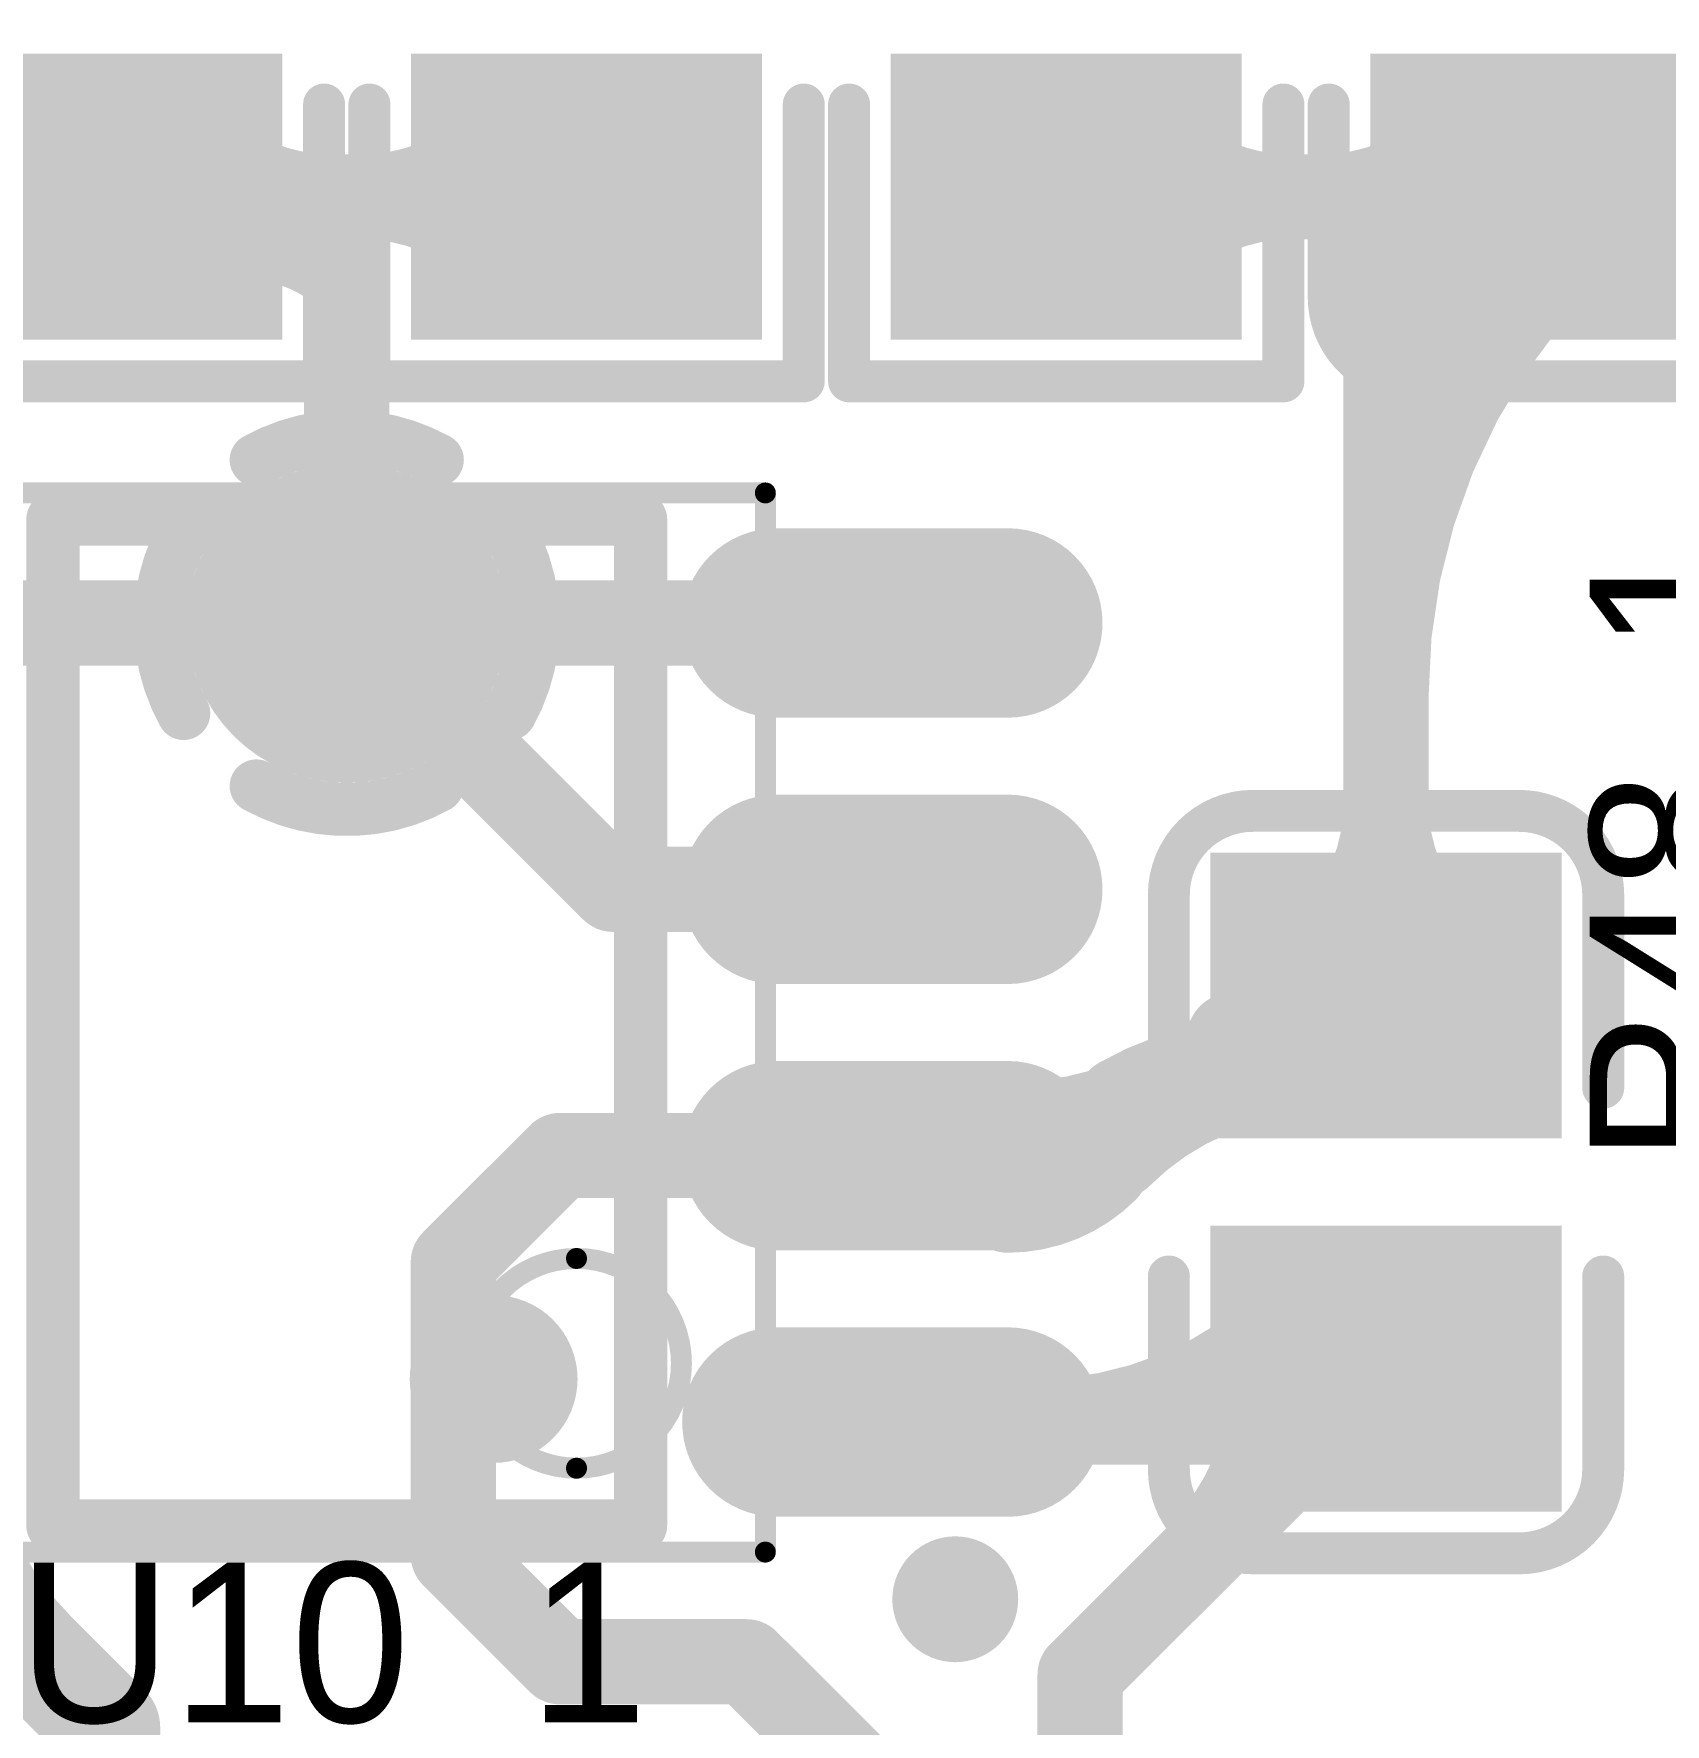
# Model space of a CAD drawing. Header units: millimetres. Extents: x 3.32 to 12.49, y 5.66 to 10.73.
# Drawn here: x 5.9251 to 6.2312, y 8.3883 to 8.7056 of the extents above; entities that cross this region are included whole.
import ezdxf

# ---------------------------------------------------------------- set-up
doc = ezdxf.new("R2010")
doc.units = ezdxf.units.MM
doc.header["$MEASUREMENT"] = 0
for name, color, linetype in [('BottomLayer', 5, 'Continuous'), ('InternalPlane1', 76, 'Continuous'), ('InternalPlane2', 16, 'Continuous'), ('Mechanical13', 56, 'Continuous'), ('MultiLayer', 9, 'Continuous'), ('TopLayer', 1, 'Continuous'), ('TopOverlay', 2, 'Continuous'), ('TopPaste', 8, 'Continuous'), ('TopSolder', 216, 'Continuous'), ('ViaHoleLayer', 16, 'Continuous')]:
    doc.layers.add(name, color=color, linetype=linetype)

# ---------------------------------------------------------------- blocks, each defined once
blk = doc.blocks.new('0805_C_263')
at = {"layer": 'TopLayer'}
for points in [[(-0.05787, -0.02894), (-0.0122, -0.02894), (-0.05787, 0.02894), (-0.0122, 0.02894)], [(0.0122, -0.02894), (0.05787, -0.02894), (0.0122, 0.02894), (0.05787, 0.02894)]]:
    blk.add_solid(points, dxfattribs=at)
at = {"layer": 'TopOverlay', "const_width": 0.00787}
for points in [[(-0.06969, 0.025, -0.414214), (-0.05394, 0.04075)], [(0.05394, 0.04075, -0.414213), (0.06969, 0.025)], [(-0.05394, -0.04075, -0.414213), (-0.06969, -0.025)], [(0.06968, -0.025, -0.414214), (0.05394, -0.04075)]]:
    blk.add_lwpolyline(points, format="xyb", dxfattribs=at)
for points in [[(-0.01772, 0.04075), (-0.05394, 0.04075)], [(0.05394, 0.04075), (0.01772, 0.04075)], [(-0.06969, -0.025), (-0.06969, 0.025)], [(0.06968, -0.025), (0.06968, 0.025)], [(-0.01772, -0.04075), (-0.05394, -0.04075)], [(0.05394, -0.04075), (0.01772, -0.04075)]]:
    blk.add_lwpolyline(points, dxfattribs=at)
at = {"layer": 'TopOverlay', "const_width": 0.00394}
for points in [[(-0.05591, 0.04075, 1), (-0.05197, 0.04075, 1)], [(-0.05591, 0.04075, 1), (-0.05197, 0.04075, 1)], [(-0.01969, 0.04075, 1), (-0.01575, 0.04075, 1)], [(0.01575, 0.04075, 1), (0.01969, 0.04075, 1)], [(0.05197, 0.04075, 1), (0.05591, 0.04075, 1)], [(0.05197, 0.04075, 1), (0.05591, 0.04075, 1)], [(-0.07165, 0.025, 1), (-0.06772, 0.025, 1)], [(-0.07165, 0.025, 1), (-0.06772, 0.025, 1)], [(0.06772, 0.025, 1), (0.07165, 0.025, 1)], [(0.06772, 0.025, 1), (0.07165, 0.025, 1)], [(-0.07165, -0.025, 1), (-0.06772, -0.025, 1)], [(-0.07165, -0.025, 1), (-0.06772, -0.025, 1)], [(0.06772, -0.025, 1), (0.07165, -0.025, 1)], [(0.06772, -0.025, 1), (0.07165, -0.025, 1)], [(-0.05591, -0.04075, 1), (-0.05197, -0.04075, 1)], [(-0.05591, -0.04075, 1), (-0.05197, -0.04075, 1)], [(-0.01969, -0.04075, 1), (-0.01575, -0.04075, 1)], [(0.01575, -0.04075, 1), (0.01969, -0.04075, 1)], [(0.05197, -0.04075, 1), (0.05591, -0.04075, 1)], [(0.05197, -0.04075, 1), (0.05591, -0.04075, 1)]]:
    blk.add_lwpolyline(points, format="xyb", close=True, dxfattribs=at)
at = {"layer": 'TopPaste'}
for points in [[(-0.05787, -0.02894), (-0.0122, -0.02894), (-0.05787, 0.02894), (-0.0122, 0.02894)], [(0.0122, -0.02894), (0.05787, -0.02894), (0.0122, 0.02894), (0.05787, 0.02894)]]:
    blk.add_solid(points, dxfattribs=at)
at = {"layer": 'TopSolder'}
for points in [[(-0.06187, -0.03294), (-0.0082, -0.03294), (-0.06187, 0.03294), (-0.0082, 0.03294)], [(0.0082, -0.03294), (0.06187, -0.03294), (0.0082, 0.03294), (0.06187, 0.03294)]]:
    blk.add_solid(points, dxfattribs=at)
blk = doc.blocks.new('0805_C_264')
at = {"layer": 'TopLayer'}
for points in [[(-0.05787, -0.02894), (-0.0122, -0.02894), (-0.05787, 0.02894), (-0.0122, 0.02894)], [(0.0122, -0.02894), (0.05787, -0.02894), (0.0122, 0.02894), (0.05787, 0.02894)]]:
    blk.add_solid(points, dxfattribs=at)
at = {"layer": 'TopOverlay', "const_width": 0.00787}
for points in [[(-0.06969, 0.025, -0.414214), (-0.05394, 0.04075)], [(0.05394, 0.04075, -0.414213), (0.06969, 0.025)], [(-0.05394, -0.04075, -0.414213), (-0.06969, -0.025)], [(0.06968, -0.025, -0.414214), (0.05394, -0.04075)]]:
    blk.add_lwpolyline(points, format="xyb", dxfattribs=at)
for points in [[(-0.01772, 0.04075), (-0.05394, 0.04075)], [(0.05394, 0.04075), (0.01772, 0.04075)], [(-0.06969, -0.025), (-0.06969, 0.025)], [(0.06968, -0.025), (0.06968, 0.025)], [(-0.01772, -0.04075), (-0.05394, -0.04075)], [(0.05394, -0.04075), (0.01772, -0.04075)]]:
    blk.add_lwpolyline(points, dxfattribs=at)
at = {"layer": 'TopOverlay', "const_width": 0.00394}
for points in [[(-0.05591, 0.04075, 1), (-0.05197, 0.04075, 1)], [(-0.05591, 0.04075, 1), (-0.05197, 0.04075, 1)], [(-0.01969, 0.04075, 1), (-0.01575, 0.04075, 1)], [(0.01575, 0.04075, 1), (0.01969, 0.04075, 1)], [(0.05197, 0.04075, 1), (0.05591, 0.04075, 1)], [(0.05197, 0.04075, 1), (0.05591, 0.04075, 1)], [(-0.07165, 0.025, 1), (-0.06772, 0.025, 1)], [(-0.07165, 0.025, 1), (-0.06772, 0.025, 1)], [(0.06772, 0.025, 1), (0.07165, 0.025, 1)], [(0.06772, 0.025, 1), (0.07165, 0.025, 1)], [(-0.07165, -0.025, 1), (-0.06772, -0.025, 1)], [(-0.07165, -0.025, 1), (-0.06772, -0.025, 1)], [(0.06772, -0.025, 1), (0.07165, -0.025, 1)], [(0.06772, -0.025, 1), (0.07165, -0.025, 1)], [(-0.05591, -0.04075, 1), (-0.05197, -0.04075, 1)], [(-0.05591, -0.04075, 1), (-0.05197, -0.04075, 1)], [(-0.01969, -0.04075, 1), (-0.01575, -0.04075, 1)], [(0.01575, -0.04075, 1), (0.01969, -0.04075, 1)], [(0.05197, -0.04075, 1), (0.05591, -0.04075, 1)], [(0.05197, -0.04075, 1), (0.05591, -0.04075, 1)]]:
    blk.add_lwpolyline(points, format="xyb", close=True, dxfattribs=at)
at = {"layer": 'TopPaste'}
for points in [[(-0.05787, -0.02894), (-0.0122, -0.02894), (-0.05787, 0.02894), (-0.0122, 0.02894)], [(0.0122, -0.02894), (0.05787, -0.02894), (0.0122, 0.02894), (0.05787, 0.02894)]]:
    blk.add_solid(points, dxfattribs=at)
at = {"layer": 'TopSolder'}
for points in [[(-0.06187, -0.03294), (-0.0082, -0.03294), (-0.06187, 0.03294), (-0.0082, 0.03294)], [(0.0082, -0.03294), (0.06187, -0.03294), (0.0082, 0.03294), (0.06187, 0.03294)]]:
    blk.add_solid(points, dxfattribs=at)
blk = doc.blocks.new('0805_R_315')
at = {"layer": 'TopLayer'}
for points in [[(-0.05787, -0.02894), (-0.0122, -0.02894), (-0.05787, 0.02894), (-0.0122, 0.02894)], [(0.0122, -0.02894), (0.05787, -0.02894), (0.0122, 0.02894), (0.05787, 0.02894)]]:
    blk.add_solid(points, dxfattribs=at)
at = {"layer": 'TopOverlay', "const_width": 0.00787}
for points in [[(-0.06968, 0.04075), (-0.06968, -0.04075)], [(-0.06968, 0.04075), (-0.01772, 0.04075)], [(0.01772, 0.04075), (0.06968, 0.04075)], [(0.06968, 0.04075), (0.06968, -0.04075)], [(-0.06968, -0.04075), (-0.01772, -0.04075)], [(0.01772, -0.04075), (0.06968, -0.04075)]]:
    blk.add_lwpolyline(points, dxfattribs=at)
at = {"layer": 'TopOverlay', "const_width": 0.00394}
for points in [[(-0.07165, 0.04075, 1), (-0.06772, 0.04075, 1)], [(-0.07165, 0.04075, 1), (-0.06772, 0.04075, 1)], [(-0.01969, 0.04075, 1), (-0.01575, 0.04075, 1)], [(0.01575, 0.04075, 1), (0.01969, 0.04075, 1)], [(0.06772, 0.04075, 1), (0.07165, 0.04075, 1)], [(0.06772, 0.04075, 1), (0.07165, 0.04075, 1)], [(-0.07165, -0.04075, 1), (-0.06772, -0.04075, 1)], [(-0.07165, -0.04075, 1), (-0.06772, -0.04075, 1)], [(-0.01969, -0.04075, 1), (-0.01575, -0.04075, 1)], [(0.01575, -0.04075, 1), (0.01969, -0.04075, 1)], [(0.06772, -0.04075, 1), (0.07165, -0.04075, 1)], [(0.06772, -0.04075, 1), (0.07165, -0.04075, 1)]]:
    blk.add_lwpolyline(points, format="xyb", close=True, dxfattribs=at)
at = {"layer": 'TopPaste'}
for points in [[(-0.05787, -0.02894), (-0.0122, -0.02894), (-0.05787, 0.02894), (-0.0122, 0.02894)], [(0.0122, -0.02894), (0.05787, -0.02894), (0.0122, 0.02894), (0.05787, 0.02894)]]:
    blk.add_solid(points, dxfattribs=at)
at = {"layer": 'TopSolder'}
for points in [[(-0.06187, -0.03294), (-0.0082, -0.03294), (-0.06187, 0.03294), (-0.0082, 0.03294)], [(0.0082, -0.03294), (0.06187, -0.03294), (0.0082, 0.03294), (0.06187, 0.03294)]]:
    blk.add_solid(points, dxfattribs=at)
blk = doc.blocks.new('0805_R_318')
at = {"layer": 'TopLayer'}
for points in [[(-0.05787, -0.02894), (-0.0122, -0.02894), (-0.05787, 0.02894), (-0.0122, 0.02894)], [(0.0122, -0.02894), (0.05787, -0.02894), (0.0122, 0.02894), (0.05787, 0.02894)]]:
    blk.add_solid(points, dxfattribs=at)
at = {"layer": 'TopOverlay', "const_width": 0.00787}
for points in [[(-0.06968, 0.04075), (-0.06968, -0.04075)], [(-0.06968, 0.04075), (-0.01772, 0.04075)], [(0.01772, 0.04075), (0.06968, 0.04075)], [(0.06968, 0.04075), (0.06968, -0.04075)], [(-0.06968, -0.04075), (-0.01772, -0.04075)], [(0.01772, -0.04075), (0.06968, -0.04075)]]:
    blk.add_lwpolyline(points, dxfattribs=at)
at = {"layer": 'TopOverlay', "const_width": 0.00394}
for points in [[(-0.07165, 0.04075, 1), (-0.06772, 0.04075, 1)], [(-0.07165, 0.04075, 1), (-0.06772, 0.04075, 1)], [(-0.01969, 0.04075, 1), (-0.01575, 0.04075, 1)], [(0.01575, 0.04075, 1), (0.01969, 0.04075, 1)], [(0.06772, 0.04075, 1), (0.07165, 0.04075, 1)], [(0.06772, 0.04075, 1), (0.07165, 0.04075, 1)], [(-0.07165, -0.04075, 1), (-0.06772, -0.04075, 1)], [(-0.07165, -0.04075, 1), (-0.06772, -0.04075, 1)], [(-0.01969, -0.04075, 1), (-0.01575, -0.04075, 1)], [(0.01575, -0.04075, 1), (0.01969, -0.04075, 1)], [(0.06772, -0.04075, 1), (0.07165, -0.04075, 1)], [(0.06772, -0.04075, 1), (0.07165, -0.04075, 1)]]:
    blk.add_lwpolyline(points, format="xyb", close=True, dxfattribs=at)
at = {"layer": 'TopPaste'}
for points in [[(-0.05787, -0.02894), (-0.0122, -0.02894), (-0.05787, 0.02894), (-0.0122, 0.02894)], [(0.0122, -0.02894), (0.05787, -0.02894), (0.0122, 0.02894), (0.05787, 0.02894)]]:
    blk.add_solid(points, dxfattribs=at)
at = {"layer": 'TopSolder'}
for points in [[(-0.06187, -0.03294), (-0.0082, -0.03294), (-0.06187, 0.03294), (-0.0082, 0.03294)], [(0.0082, -0.03294), (0.06187, -0.03294), (0.0082, 0.03294), (0.06187, 0.03294)]]:
    blk.add_solid(points, dxfattribs=at)
blk = doc.blocks.new('0805_R_320')
at = {"layer": 'TopLayer'}
for points in [[(-0.05787, -0.02894), (-0.0122, -0.02894), (-0.05787, 0.02894), (-0.0122, 0.02894)], [(0.0122, -0.02894), (0.05787, -0.02894), (0.0122, 0.02894), (0.05787, 0.02894)]]:
    blk.add_solid(points, dxfattribs=at)
at = {"layer": 'TopOverlay', "const_width": 0.00787}
for points in [[(-0.06968, 0.04075), (-0.06968, -0.04075)], [(-0.06968, 0.04075), (-0.01772, 0.04075)], [(0.01772, 0.04075), (0.06968, 0.04075)], [(0.06968, 0.04075), (0.06968, -0.04075)], [(-0.06968, -0.04075), (-0.01772, -0.04075)], [(0.01772, -0.04075), (0.06968, -0.04075)]]:
    blk.add_lwpolyline(points, dxfattribs=at)
at = {"layer": 'TopOverlay', "const_width": 0.00394}
for points in [[(-0.07165, 0.04075, 1), (-0.06772, 0.04075, 1)], [(-0.07165, 0.04075, 1), (-0.06772, 0.04075, 1)], [(-0.01969, 0.04075, 1), (-0.01575, 0.04075, 1)], [(0.01575, 0.04075, 1), (0.01969, 0.04075, 1)], [(0.06772, 0.04075, 1), (0.07165, 0.04075, 1)], [(0.06772, 0.04075, 1), (0.07165, 0.04075, 1)], [(-0.07165, -0.04075, 1), (-0.06772, -0.04075, 1)], [(-0.07165, -0.04075, 1), (-0.06772, -0.04075, 1)], [(-0.01969, -0.04075, 1), (-0.01575, -0.04075, 1)], [(0.01575, -0.04075, 1), (0.01969, -0.04075, 1)], [(0.06772, -0.04075, 1), (0.07165, -0.04075, 1)], [(0.06772, -0.04075, 1), (0.07165, -0.04075, 1)]]:
    blk.add_lwpolyline(points, format="xyb", close=True, dxfattribs=at)
at = {"layer": 'TopPaste'}
for points in [[(-0.05787, -0.02894), (-0.0122, -0.02894), (-0.05787, 0.02894), (-0.0122, 0.02894)], [(0.0122, -0.02894), (0.05787, -0.02894), (0.0122, 0.02894), (0.05787, 0.02894)]]:
    blk.add_solid(points, dxfattribs=at)
at = {"layer": 'TopSolder'}
for points in [[(-0.06187, -0.03294), (-0.0082, -0.03294), (-0.06187, 0.03294), (-0.0082, 0.03294)], [(0.0082, -0.03294), (0.06187, -0.03294), (0.0082, 0.03294), (0.06187, 0.03294)]]:
    blk.add_solid(points, dxfattribs=at)
blk = doc.blocks.new('SOIC_8_150____352')
at = {"layer": 'Mechanical13', "const_width": 0.00394}
for points in [[(-0.09941, 0.07854), (-0.09941, -0.07854)], [(-0.09941, 0.07854), (0.09941, 0.07854)], [(0.09941, 0.07854), (0.09941, -0.07854)], [(-0.09941, -0.07854), (0.09941, -0.07854)]]:
    blk.add_lwpolyline(points, dxfattribs=at)
at = {"layer": 'Mechanical13'}
for points, const_width in [([(-0.10039, 0.07854, 1), (-0.09843, 0.07854, 1)], 0.00197), ([(-0.10039, 0.07854, 1), (-0.09843, 0.07854, 1)], 0.00197), ([(0.09843, 0.07854, 1), (0.10039, 0.07854, 1)], 0.00197), ([(0.09843, 0.07854, 1), (0.10039, 0.07854, 1)], 0.00197), ([(-0.04429, -0.04311, 1), (-0.08366, -0.04311, 1)], 0.00394), ([(-0.08465, -0.04311, 1), (-0.08268, -0.04311, 1)], 0.00197), ([(-0.04528, -0.04311, 1), (-0.04331, -0.04311, 1)], 0.00197), ([(-0.10039, -0.07854, 1), (-0.09843, -0.07854, 1)], 0.00197), ([(-0.10039, -0.07854, 1), (-0.09843, -0.07854, 1)], 0.00197), ([(0.09843, -0.07854, 1), (0.10039, -0.07854, 1)], 0.00197), ([(0.09843, -0.07854, 1), (0.10039, -0.07854, 1)], 0.00197)]:
    blk.add_lwpolyline(points, format="xyb", close=True, dxfattribs=dict(at, const_width=const_width))
at = {"layer": 'TopLayer', "const_width": 0.02756}
for points in [[(-0.075, 0.08071), (-0.075, 0.12402)], [(-0.025, 0.08071), (-0.025, 0.12402)], [(0.025, 0.08071), (0.025, 0.12402)], [(0.075, 0.08071), (0.075, 0.12402)], [(-0.075, -0.12402), (-0.075, -0.08071)], [(-0.025, -0.12402), (-0.025, -0.08071)], [(0.025, -0.12402), (0.025, -0.08071)], [(0.075, -0.12402), (0.075, -0.08071)]]:
    blk.add_lwpolyline(points, dxfattribs=at)
at = {"layer": 'TopLayer', "const_width": 0.01378}
for points in [[(-0.08189, 0.12402, 1), (-0.06811, 0.12402, 1)], [(-0.03189, 0.12402, 1), (-0.01811, 0.12402, 1)], [(0.01811, 0.12402, 1), (0.03189, 0.12402, 1)], [(0.06811, 0.12402, 1), (0.08189, 0.12402, 1)], [(-0.08189, 0.08071, 1), (-0.06811, 0.08071, 1)], [(-0.03189, 0.08071, 1), (-0.01811, 0.08071, 1)], [(0.01811, 0.08071, 1), (0.03189, 0.08071, 1)], [(0.06811, 0.08071, 1), (0.08189, 0.08071, 1)], [(-0.08189, -0.08071, 1), (-0.06811, -0.08071, 1)], [(-0.03189, -0.08071, 1), (-0.01811, -0.08071, 1)], [(0.01811, -0.08071, 1), (0.03189, -0.08071, 1)], [(0.06811, -0.08071, 1), (0.08189, -0.08071, 1)], [(-0.08189, -0.12402, 1), (-0.06811, -0.12402, 1)], [(-0.03189, -0.12402, 1), (-0.01811, -0.12402, 1)], [(0.01811, -0.12402, 1), (0.03189, -0.12402, 1)], [(0.06811, -0.12402, 1), (0.08189, -0.12402, 1)]]:
    blk.add_lwpolyline(points, format="xyb", close=True, dxfattribs=at)
at = {"layer": 'TopOverlay', "const_width": 0.01}
for points in [[(-0.09449, 0.05512), (-0.09449, -0.05512)], [(-0.09449, 0.05512), (0.09449, 0.05512)], [(0.09449, 0.05512), (0.09449, -0.05512)], [(-0.09449, -0.05512), (0.09449, -0.05512)]]:
    blk.add_lwpolyline(points, dxfattribs=at)
at = {"layer": 'TopOverlay'}
for points, const_width in [([(-0.09699, 0.05512, 1), (-0.09199, 0.05512, 1)], 0.005), ([(-0.09699, 0.05512, 1), (-0.09199, 0.05512, 1)], 0.005), ([(0.09199, 0.05512, 1), (0.09699, 0.05512, 1)], 0.005), ([(0.09199, 0.05512, 1), (0.09699, 0.05512, 1)], 0.005), ([(-0.05906, -0.02756, 1), (-0.0748, -0.02756, 1)], 0.01575), ([(-0.07874, -0.02756, 1), (-0.07087, -0.02756, 1)], 0.00787), ([(-0.06299, -0.02756, 1), (-0.05512, -0.02756, 1)], 0.00787), ([(-0.09699, -0.05512, 1), (-0.09199, -0.05512, 1)], 0.005), ([(-0.09699, -0.05512, 1), (-0.09199, -0.05512, 1)], 0.005), ([(0.09199, -0.05512, 1), (0.09699, -0.05512, 1)], 0.005), ([(0.09199, -0.05512, 1), (0.09699, -0.05512, 1)], 0.005), ([(-0.10236, -0.11417, 1), (-0.11417, -0.11417, 1)], 0.01181), ([(-0.11713, -0.11417, 1), (-0.11122, -0.11417, 1)], 0.00591), ([(-0.10531, -0.11417, 1), (-0.09941, -0.11417, 1)], 0.00591)]:
    blk.add_lwpolyline(points, format="xyb", close=True, dxfattribs=dict(at, const_width=const_width))
at = {"layer": 'TopPaste', "const_width": 0.02756}
for points in [[(-0.075, 0.08071), (-0.075, 0.12402)], [(-0.025, 0.08071), (-0.025, 0.12402)], [(0.025, 0.08071), (0.025, 0.12402)], [(0.075, 0.08071), (0.075, 0.12402)], [(-0.075, -0.12402), (-0.075, -0.08071)], [(-0.025, -0.12402), (-0.025, -0.08071)], [(0.025, -0.12402), (0.025, -0.08071)], [(0.075, -0.12402), (0.075, -0.08071)]]:
    blk.add_lwpolyline(points, dxfattribs=at)
at = {"layer": 'TopPaste', "const_width": 0.01378}
for points in [[(-0.08189, 0.12402, 1), (-0.06811, 0.12402, 1)], [(-0.03189, 0.12402, 1), (-0.01811, 0.12402, 1)], [(0.01811, 0.12402, 1), (0.03189, 0.12402, 1)], [(0.06811, 0.12402, 1), (0.08189, 0.12402, 1)], [(-0.08189, 0.08071, 1), (-0.06811, 0.08071, 1)], [(-0.03189, 0.08071, 1), (-0.01811, 0.08071, 1)], [(0.01811, 0.08071, 1), (0.03189, 0.08071, 1)], [(0.06811, 0.08071, 1), (0.08189, 0.08071, 1)], [(-0.08189, -0.08071, 1), (-0.06811, -0.08071, 1)], [(-0.03189, -0.08071, 1), (-0.01811, -0.08071, 1)], [(0.01811, -0.08071, 1), (0.03189, -0.08071, 1)], [(0.06811, -0.08071, 1), (0.08189, -0.08071, 1)], [(-0.08189, -0.12402, 1), (-0.06811, -0.12402, 1)], [(-0.03189, -0.12402, 1), (-0.01811, -0.12402, 1)], [(0.01811, -0.12402, 1), (0.03189, -0.12402, 1)], [(0.06811, -0.12402, 1), (0.08189, -0.12402, 1)]]:
    blk.add_lwpolyline(points, format="xyb", close=True, dxfattribs=at)
at = {"layer": 'TopSolder', "const_width": 0.03556}
for points in [[(-0.075, 0.08071), (-0.075, 0.12402)], [(-0.025, 0.08071), (-0.025, 0.12402)], [(0.025, 0.08071), (0.025, 0.12402)], [(0.075, 0.08071), (0.075, 0.12402)], [(-0.075, -0.12402), (-0.075, -0.08071)], [(-0.025, -0.12402), (-0.025, -0.08071)], [(0.025, -0.12402), (0.025, -0.08071)], [(0.075, -0.12402), (0.075, -0.08071)]]:
    blk.add_lwpolyline(points, dxfattribs=at)
at = {"layer": 'TopSolder', "const_width": 0.01778}
for points in [[(-0.08389, 0.12402, 1), (-0.06611, 0.12402, 1)], [(-0.03389, 0.12402, 1), (-0.01611, 0.12402, 1)], [(0.01611, 0.12402, 1), (0.03389, 0.12402, 1)], [(0.06611, 0.12402, 1), (0.08389, 0.12402, 1)], [(-0.08389, 0.08071, 1), (-0.06611, 0.08071, 1)], [(-0.03389, 0.08071, 1), (-0.01611, 0.08071, 1)], [(0.01611, 0.08071, 1), (0.03389, 0.08071, 1)], [(0.06611, 0.08071, 1), (0.08389, 0.08071, 1)], [(-0.08389, -0.08071, 1), (-0.06611, -0.08071, 1)], [(-0.03389, -0.08071, 1), (-0.01611, -0.08071, 1)], [(0.01611, -0.08071, 1), (0.03389, -0.08071, 1)], [(0.06611, -0.08071, 1), (0.08389, -0.08071, 1)], [(-0.08389, -0.12402, 1), (-0.06611, -0.12402, 1)], [(-0.03389, -0.12402, 1), (-0.01611, -0.12402, 1)], [(0.01611, -0.12402, 1), (0.03389, -0.12402, 1)], [(0.06611, -0.12402, 1), (0.08389, -0.12402, 1)]]:
    blk.add_lwpolyline(points, format="xyb", close=True, dxfattribs=at)

msp = doc.modelspace()

# ---------------------------------------------------------------- linework, layer by layer
at = {"layer": 'BottomLayer', "const_width": 0.02}
msp.add_lwpolyline([(5.97378, 8.59504, 1), (5.99378, 8.59504, 1)], format="xyb", close=True, dxfattribs=at)
at = {"layer": 'InternalPlane1', "const_width": 0.01}
for points in [[(5.96681, 8.62565, -0.258618), (6.00075, 8.62565)], [(5.95317, 8.57807, -0.258618), (5.95317, 8.61201)], [(6.01439, 8.61201, -0.258618), (6.01439, 8.57807)], [(6.00075, 8.56443, -0.258618), (5.96681, 8.56443)]]:
    msp.add_lwpolyline(points, format="xyb", dxfattribs=at)
at = {"layer": 'InternalPlane1', "const_width": 0.005}
for points in [[(5.96431, 8.62565, 1), (5.96931, 8.62565, 1)], [(5.99825, 8.62565, 1), (6.00325, 8.62565, 1)], [(5.95067, 8.61201, 1), (5.95567, 8.61201, 1)], [(6.01189, 8.61201, 1), (6.01689, 8.61201, 1)], [(5.95067, 8.57807, 1), (5.95567, 8.57807, 1)], [(6.01189, 8.57807, 1), (6.01689, 8.57807, 1)], [(5.96431, 8.56443, 1), (5.96931, 8.56443, 1)], [(5.99825, 8.56443, 1), (6.00325, 8.56443, 1)]]:
    msp.add_lwpolyline(points, format="xyb", close=True, dxfattribs=at)
at = {"layer": 'InternalPlane2', "const_width": 0.03}
msp.add_lwpolyline([(5.96878, 8.59504, 1), (5.99878, 8.59504, 1)], format="xyb", close=True, dxfattribs=at)
at = {"layer": 'MultiLayer', "const_width": 0.02}
msp.add_lwpolyline([(5.97378, 8.59504, 1), (5.99378, 8.59504, 1)], format="xyb", close=True, dxfattribs=at)
at = {"layer": 'TopLayer'}
for points, const_width in [([(6.17878, 8.65879, -0.198912), (6.19054, 8.68718)], 0.016), ([(5.9807, 8.67504, -0.198912), (5.95537, 8.68553)], 0.016), ([(6.01219, 8.68553, -0.198912), (5.98686, 8.67504)], 0.016), ([(6.1607, 8.67504, -0.198912), (6.13537, 8.68553)], 0.016), ([(6.19219, 8.68553, -0.198912), (6.16686, 8.67504)], 0.016), ([(6.19062, 8.68369, -0.241695), (6.17378, 8.67504)], 0.016), ([(6.19062, 8.68369, -0.241695), (6.17378, 8.67504)], 0.016), ([(5.96878, 8.67504, -0.28515), (5.95818, 8.68162)], 0.016), ([(5.94422, 8.676, -0.361822), (5.97019, 8.67363)], 0.016), ([(5.95537, 8.66455, -0.198912), (5.9807, 8.67504)], 0.016), ([(5.95818, 8.66846, -0.28515), (5.96878, 8.67504)], 0.016), ([(5.98686, 8.67504, -0.198912), (6.01219, 8.66455)], 0.016), ([(6.13537, 8.66455, -0.198912), (6.1607, 8.67504)], 0.016), ([(6.16686, 8.67504, -0.198912), (6.19219, 8.66455)], 0.016), ([(6.17378, 8.67504, -0.241695), (6.19062, 8.66639)], 0.016), ([(6.17378, 8.67504, -0.241695), (6.19062, 8.66639)], 0.016), ([(6.17878, 8.62016, -0.198912), (6.20185, 8.67586)], 0.016), ([(5.9533, 8.66282, -0.361822), (5.98378, 8.66004)], 0.016), ([(6.17878, 8.58153, -0.198912), (6.21317, 8.66455)], 0.016), ([(5.98378, 8.62401, -0.198912), (5.97529, 8.60352)], 0.016), ([(5.99226, 8.60352, -0.198912), (5.98378, 8.62401)], 0.016), ([(5.97529, 8.60352, -0.198912), (5.95481, 8.59504)], 0.016), ([(6.01275, 8.59504, -0.198912), (5.99226, 8.60352)], 0.016), ([(6.0604, 8.59913, -0.198912), (6.05054, 8.59504)], 0.016), ([(5.95481, 8.59504, -0.198912), (5.97529, 8.58655)], 0.016), ([(5.99226, 8.58655, -0.198912), (6.01275, 8.59504)], 0.016), ([(6.00426, 8.57455, -0.198912), (5.99578, 8.59504)], 0.016), ([(6.05054, 8.59504, -0.198912), (6.0604, 8.59095)], 0.016), ([(5.98378, 8.58304, -0.198912), (6.00426, 8.57455)], 0.016), ([(6.17878, 8.56093, -0.198912), (6.16829, 8.53561)], 0.016), ([(6.18927, 8.53561, -0.198912), (6.17878, 8.56093)], 0.016), ([(6.0604, 8.54913, -0.198912), (6.05054, 8.54504)], 0.016), ([(6.05054, 8.54504, -0.198912), (6.0604, 8.54095)], 0.016), ([(6.15835, 8.52896, -0.198912), (6.14952, 8.51746)], 0.016), ([(6.15348, 8.51974, -0.198912), (6.1078, 8.50082)], 0.016), ([(6.12886, 8.50553, -0.198912), (6.16884, 8.51079)], 0.016), ([(6.12878, 8.49504, -0.223462), (6.17128, 8.51035)], 0.016), ([(6.0604, 8.49913, -0.198912), (6.05063, 8.49508)], 0.016), ([(6.12175, 8.49504, -0.198912), (6.11188, 8.49913)], 0.016), ([(6.05044, 8.49508, -0.198912), (6.0604, 8.49095)], 0.016), ([(6.11188, 8.49095, -0.198912), (6.12175, 8.49504)], 0.016), ([(6.12617, 8.49243, -0.198912), (6.1078, 8.48482)], 0.016), ([(6.16219, 8.46553, -0.198912), (6.11272, 8.44504)], 0.016), ([(6.15784, 8.45504, -0.198912), (6.14304, 8.4193)], 0.016), ([(6.1735, 8.45422, -0.198912), (6.15135, 8.44504)], 0.016), ([(6.12175, 8.44504, -0.198912), (6.11188, 8.44913)], 0.016), ([(5.92483, 8.40162, -0.198912), (5.90685, 8.44504)], 0.02), ([(6.11188, 8.44095, -0.198912), (6.12175, 8.44504)], 0.016), ([(6.15777, 8.43403, -0.198912), (6.17268, 8.4402)], 0.016)]:
    msp.add_lwpolyline(points, format="xyb", dxfattribs=dict(at, const_width=const_width))
for points, const_width in [([(6.18654, 8.68718, 1), (6.19454, 8.68718, 1)], 0.008), ([(5.95137, 8.68553, 1), (5.95937, 8.68553, 1)], 0.008), ([(6.00819, 8.68553, 1), (6.01619, 8.68553, 1)], 0.008), ([(6.13137, 8.68553, 1), (6.13937, 8.68553, 1)], 0.008), ([(6.18662, 8.68369, 1), (6.19462, 8.68369, 1)], 0.008), ([(6.18662, 8.68369, 1), (6.19462, 8.68369, 1)], 0.008), ([(6.18819, 8.68553, 1), (6.19619, 8.68553, 1)], 0.008), ([(5.95418, 8.68162, 1), (5.96218, 8.68162, 1)], 0.008), ([(5.94022, 8.676, 1), (5.94822, 8.676, 1)], 0.008), ([(5.96478, 8.67504, 1), (5.97278, 8.67504, 1)], 0.008), ([(5.96478, 8.67504, 1), (5.97278, 8.67504, 1)], 0.008), ([(5.96478, 8.67504, 1), (5.97278, 8.67504, 1)], 0.008), ([(5.96478, 8.67504, 1), (5.97278, 8.67504, 1)], 0.008), ([(5.9767, 8.67504, 1), (5.9847, 8.67504, 1)], 0.008), ([(5.9767, 8.67504, 1), (5.9847, 8.67504, 1)], 0.008), ([(5.98286, 8.67504, 1), (5.99086, 8.67504, 1)], 0.008), ([(5.98286, 8.67504, 1), (5.99086, 8.67504, 1)], 0.008), ([(6.02478, 8.67504, 1), (6.03278, 8.67504, 1)], 0.008), ([(6.11478, 8.67504, 1), (6.12278, 8.67504, 1)], 0.008), ([(6.1567, 8.67504, 1), (6.1647, 8.67504, 1)], 0.008), ([(6.1567, 8.67504, 1), (6.1647, 8.67504, 1)], 0.008), ([(6.16286, 8.67504, 1), (6.17086, 8.67504, 1)], 0.008), ([(6.16286, 8.67504, 1), (6.17086, 8.67504, 1)], 0.008), ([(6.16978, 8.67504, 1), (6.17778, 8.67504, 1)], 0.008), ([(6.16978, 8.67504, 1), (6.17778, 8.67504, 1)], 0.008), ([(6.16978, 8.67504, 1), (6.17778, 8.67504, 1)], 0.008), ([(6.16978, 8.67504, 1), (6.17778, 8.67504, 1)], 0.008), ([(6.16978, 8.67504, 1), (6.17778, 8.67504, 1)], 0.008), ([(6.16978, 8.67504, 1), (6.17778, 8.67504, 1)], 0.008), ([(6.16978, 8.67504, 1), (6.17778, 8.67504, 1)], 0.008), ([(6.19785, 8.67586, 1), (6.20585, 8.67586, 1)], 0.008), ([(6.20478, 8.67504, 1), (6.21278, 8.67504, 1)], 0.008), ([(5.96619, 8.67363, 1), (5.97419, 8.67363, 1)], 0.008), ([(5.95418, 8.66846, 1), (5.96218, 8.66846, 1)], 0.008), ([(6.17478, 8.67004, 1), (6.18278, 8.67004, 1)], 0.008), ([(6.17478, 8.67004, 1), (6.18278, 8.67004, 1)], 0.008), ([(5.95137, 8.66455, 1), (5.95937, 8.66455, 1)], 0.008), ([(6.00819, 8.66455, 1), (6.01619, 8.66455, 1)], 0.008), ([(6.13137, 8.66455, 1), (6.13937, 8.66455, 1)], 0.008), ([(6.18662, 8.66639, 1), (6.19462, 8.66639, 1)], 0.008), ([(6.18662, 8.66639, 1), (6.19462, 8.66639, 1)], 0.008), ([(6.18819, 8.66455, 1), (6.19619, 8.66455, 1)], 0.008), ([(6.20917, 8.66455, 1), (6.21717, 8.66455, 1)], 0.008), ([(5.9493, 8.66282, 1), (5.9573, 8.66282, 1)], 0.008), ([(5.97978, 8.66004, 1), (5.98778, 8.66004, 1)], 0.008), ([(5.97978, 8.66004, 1), (5.98778, 8.66004, 1)], 0.008), ([(5.97978, 8.66004, 1), (5.98778, 8.66004, 1)], 0.008), ([(6.17478, 8.65879, 1), (6.18278, 8.65879, 1)], 0.008), ([(5.97978, 8.62401, 1), (5.98778, 8.62401, 1)], 0.008), ([(5.97978, 8.62401, 1), (5.98778, 8.62401, 1)], 0.008), ([(6.17478, 8.62016, 1), (6.18278, 8.62016, 1)], 0.008), ([(5.97378, 8.59504, 1), (5.99378, 8.59504, 1)], 0.02), ([(5.97129, 8.60352, 1), (5.97929, 8.60352, 1)], 0.008), ([(5.97129, 8.60352, 1), (5.97929, 8.60352, 1)], 0.008), ([(5.98826, 8.60352, 1), (5.99626, 8.60352, 1)], 0.008), ([(5.98826, 8.60352, 1), (5.99626, 8.60352, 1)], 0.008), ([(6.0564, 8.59913, 1), (6.0644, 8.59913, 1)], 0.008), ([(5.95081, 8.59504, 1), (5.95881, 8.59504, 1)], 0.008), ([(5.95081, 8.59504, 1), (5.95881, 8.59504, 1)], 0.008), ([(5.97978, 8.59504, 1), (5.98778, 8.59504, 1)], 0.008), ([(5.97978, 8.59504, 1), (5.98778, 8.59504, 1)], 0.008), ([(5.97978, 8.59504, 1), (5.98778, 8.59504, 1)], 0.008), ([(5.97978, 8.59504, 1), (5.98778, 8.59504, 1)], 0.008), ([(5.99178, 8.59504, 1), (5.99978, 8.59504, 1)], 0.008), ([(6.00875, 8.59504, 1), (6.01675, 8.59504, 1)], 0.008), ([(6.00875, 8.59504, 1), (6.01675, 8.59504, 1)], 0.008), ([(6.04654, 8.59504, 1), (6.05454, 8.59504, 1)], 0.008), ([(6.04654, 8.59504, 1), (6.05454, 8.59504, 1)], 0.008), ([(6.08214, 8.59504, 1), (6.09014, 8.59504, 1)], 0.008), ([(6.0564, 8.59095, 1), (6.0644, 8.59095, 1)], 0.008), ([(5.97129, 8.58655, 1), (5.97929, 8.58655, 1)], 0.008), ([(5.98826, 8.58655, 1), (5.99626, 8.58655, 1)], 0.008), ([(5.97978, 8.58304, 1), (5.98778, 8.58304, 1)], 0.008), ([(6.17478, 8.58153, 1), (6.18278, 8.58153, 1)], 0.008), ([(6.00026, 8.57455, 1), (6.00826, 8.57455, 1)], 0.008), ([(6.00026, 8.57455, 1), (6.00826, 8.57455, 1)], 0.008), ([(6.17478, 8.56093, 1), (6.18278, 8.56093, 1)], 0.008), ([(6.17478, 8.56093, 1), (6.18278, 8.56093, 1)], 0.008), ([(6.0564, 8.54913, 1), (6.0644, 8.54913, 1)], 0.008), ([(6.02978, 8.54504, 1), (6.03778, 8.54504, 1)], 0.008), ([(6.02978, 8.54504, 1), (6.03778, 8.54504, 1)], 0.008), ([(6.04654, 8.54504, 1), (6.05454, 8.54504, 1)], 0.008), ([(6.04654, 8.54504, 1), (6.05454, 8.54504, 1)], 0.008), ([(6.08214, 8.54504, 1), (6.09014, 8.54504, 1)], 0.008), ([(6.0564, 8.54095, 1), (6.0644, 8.54095, 1)], 0.008), ([(6.16429, 8.53561, 1), (6.17229, 8.53561, 1)], 0.008), ([(6.18527, 8.53561, 1), (6.19327, 8.53561, 1)], 0.008), ([(6.15435, 8.52896, 1), (6.16235, 8.52896, 1)], 0.008), ([(6.15486, 8.52512, 1), (6.16286, 8.52512, 1)], 0.008), ([(6.15486, 8.52512, 1), (6.16286, 8.52512, 1)], 0.008), ([(6.17478, 8.52512, 1), (6.18278, 8.52512, 1)], 0.008), ([(6.17478, 8.52512, 1), (6.18278, 8.52512, 1)], 0.008), ([(6.14948, 8.51974, 1), (6.15748, 8.51974, 1)], 0.008), ([(6.14552, 8.51746, 1), (6.15352, 8.51746, 1)], 0.008), ([(6.16484, 8.51079, 1), (6.17284, 8.51079, 1)], 0.008), ([(6.16728, 8.51035, 1), (6.17528, 8.51035, 1)], 0.008), ([(6.12486, 8.50553, 1), (6.13286, 8.50553, 1)], 0.008), ([(6.1038, 8.50082, 1), (6.1118, 8.50082, 1)], 0.008), ([(6.0564, 8.49913, 1), (6.0644, 8.49913, 1)], 0.008), ([(6.10788, 8.49913, 1), (6.11588, 8.49913, 1)], 0.008), ([(6.01982, 8.49508, 1), (6.02782, 8.49508, 1)], 0.008), ([(6.01982, 8.49508, 1), (6.02782, 8.49508, 1)], 0.008), ([(6.04644, 8.49508, 1), (6.05444, 8.49508, 1)], 0.008), ([(6.04663, 8.49508, 1), (6.05463, 8.49508, 1)], 0.008), ([(6.0821, 8.49508, 1), (6.0901, 8.49508, 1)], 0.008), ([(6.0821, 8.49508, 1), (6.0901, 8.49508, 1)], 0.008), ([(6.08214, 8.49504, 1), (6.09014, 8.49504, 1)], 0.008), ([(6.08214, 8.49504, 1), (6.09014, 8.49504, 1)], 0.008), ([(6.11775, 8.49504, 1), (6.12575, 8.49504, 1)], 0.008), ([(6.11775, 8.49504, 1), (6.12575, 8.49504, 1)], 0.008), ([(6.12478, 8.49504, 1), (6.13278, 8.49504, 1)], 0.008), ([(6.12478, 8.49504, 1), (6.13278, 8.49504, 1)], 0.008), ([(6.12478, 8.49504, 1), (6.13278, 8.49504, 1)], 0.008), ([(6.0564, 8.49095, 1), (6.0644, 8.49095, 1)], 0.008), ([(6.10788, 8.49095, 1), (6.11588, 8.49095, 1)], 0.008), ([(6.12217, 8.49243, 1), (6.13017, 8.49243, 1)], 0.008), ([(6.1038, 8.48482, 1), (6.1118, 8.48482, 1)], 0.008), ([(5.99978, 8.47504, 1), (6.00778, 8.47504, 1)], 0.008), ([(5.99978, 8.47504, 1), (6.00778, 8.47504, 1)], 0.008), ([(6.15819, 8.46553, 1), (6.16619, 8.46553, 1)], 0.008), ([(6.15384, 8.45504, 1), (6.16184, 8.45504, 1)], 0.008), ([(6.17478, 8.45504, 1), (6.18278, 8.45504, 1)], 0.008), ([(6.1695, 8.45422, 1), (6.1775, 8.45422, 1)], 0.008), ([(6.10788, 8.44913, 1), (6.11588, 8.44913, 1)], 0.008), ([(6.06714, 8.44508, 1), (6.07514, 8.44508, 1)], 0.008), ([(6.08214, 8.44508, 1), (6.09014, 8.44508, 1)], 0.008), ([(6.08214, 8.44504, 1), (6.09014, 8.44504, 1)], 0.008), ([(6.10872, 8.44504, 1), (6.11672, 8.44504, 1)], 0.008), ([(6.11775, 8.44504, 1), (6.12575, 8.44504, 1)], 0.008), ([(6.11775, 8.44504, 1), (6.12575, 8.44504, 1)], 0.008), ([(6.14735, 8.44504, 1), (6.15535, 8.44504, 1)], 0.008), ([(6.16478, 8.44504, 1), (6.17278, 8.44504, 1)], 0.008), ([(6.16478, 8.44504, 1), (6.17278, 8.44504, 1)], 0.008), ([(6.16478, 8.44504, 1), (6.17278, 8.44504, 1)], 0.008), ([(6.10788, 8.44095, 1), (6.11588, 8.44095, 1)], 0.008), ([(6.16868, 8.4402, 1), (6.17668, 8.4402, 1)], 0.008), ([(6.15377, 8.43403, 1), (6.16177, 8.43403, 1)], 0.008), ([(5.99978, 8.42004, 1), (6.00778, 8.42004, 1)], 0.008), ([(5.99978, 8.42004, 1), (6.00778, 8.42004, 1)], 0.008), ([(6.13904, 8.4193, 1), (6.14704, 8.4193, 1)], 0.008), ([(5.91983, 8.40162, 1), (5.92983, 8.40162, 1)], 0.01), ([(6.01978, 8.40004, 1), (6.02778, 8.40004, 1)], 0.008), ([(6.01978, 8.40004, 1), (6.02778, 8.40004, 1)], 0.008), ([(6.05478, 8.40004, 1), (6.06278, 8.40004, 1)], 0.008), ([(6.05478, 8.40004, 1), (6.06278, 8.40004, 1)], 0.008), ([(6.11738, 8.39764, 1), (6.12538, 8.39764, 1)], 0.008), ([(6.11738, 8.39764, 1), (6.12538, 8.39764, 1)], 0.008), ([(5.93378, 8.38768, 1), (5.94378, 8.38768, 1)], 0.01), ([(5.93378, 8.38768, 1), (5.94378, 8.38768, 1)], 0.01)]:
    msp.add_lwpolyline(points, format="xyb", close=True, dxfattribs=dict(at, const_width=const_width))
for points, const_width in [([(5.96878, 8.67504), (6.02878, 8.67504)], 0.016), ([(5.96878, 8.67504), (5.98378, 8.66004)], 0.016), ([(6.11878, 8.67504), (6.17378, 8.67504)], 0.016), ([(6.17378, 8.67504), (6.17878, 8.67004)], 0.016), ([(6.17378, 8.67504), (6.20878, 8.67504)], 0.016), ([(6.17878, 8.52512), (6.17878, 8.67004)], 0.016), ([(5.98378, 8.59504), (5.98378, 8.66004)], 0.016), ([(5.88142, 8.59504), (5.98378, 8.59504)], 0.016), ([(5.98378, 8.59504), (6.03378, 8.54504)], 0.016), ([(5.98378, 8.59504), (6.08614, 8.59504)], 0.016), ([(6.03378, 8.54504), (6.08614, 8.54504)], 0.016), ([(6.12878, 8.49504), (6.15886, 8.52512)], 0.016), ([(6.15886, 8.52512), (6.17878, 8.52512)], 0.016), ([(6.00378, 8.47504), (6.02382, 8.49508)], 0.016), ([(6.02382, 8.49508), (6.0861, 8.49508)], 0.016), ([(6.0861, 8.49508), (6.08614, 8.49504)], 0.016), ([(6.08614, 8.49504), (6.12878, 8.49504)], 0.016), ([(6.00378, 8.42004), (6.00378, 8.47504)], 0.016), ([(6.16878, 8.44504), (6.17878, 8.45504)], 0.016), ([(5.88142, 8.44504), (5.93878, 8.38768)], 0.02), ([(6.07114, 8.44508), (6.08614, 8.44508)], 0.016), ([(6.08614, 8.44504), (6.16878, 8.44504)], 0.016), ([(6.12138, 8.39764), (6.16878, 8.44504)], 0.016), ([(6.00378, 8.42004), (6.02378, 8.40004)], 0.016), ([(6.02378, 8.40004), (6.05878, 8.40004)], 0.016), ([(6.05878, 8.40004), (6.08878, 8.37004)], 0.016), ([(6.12138, 8.25087), (6.12138, 8.39764)], 0.016), ([(5.93878, 8.34512), (5.93878, 8.38768)], 0.02)]:
    msp.add_lwpolyline(points, dxfattribs=dict(at, const_width=const_width))
at = {"layer": 'ViaHoleLayer', "const_width": 0.01}
msp.add_lwpolyline([(5.97878, 8.59504, 1), (5.98878, 8.59504, 1)], format="xyb", close=True, dxfattribs=at)

# ---------------------------------------------------------------- block references
for name, p, rotation in [('0805_R_315', (5.93878, 8.71008), 90), ('0805_R_320', (6.02878, 8.71008), 90), ('0805_R_318', (6.11878, 8.71008), 90), ('0805_C_264', (6.20878, 8.71008), 270), ('SOIC_8_150____352', (5.98378, 8.52004), 90), ('0805_C_263', (6.17878, 8.49008), 270)]:
    msp.add_blockref(name, p, dxfattribs=dict(rotation=rotation))

# ---------------------------------------------------------------- texts
at = {"layer": 'TopOverlay'}
msp.add_text('R48_1', height=0.03, rotation=90, dxfattribs=at).set_placement((6.24701, 8.49366))
msp.add_text('U10_1', height=0.03, dxfattribs=at).set_placement((5.92201, 8.38866))

doc.saveas('drawing.dxf')
